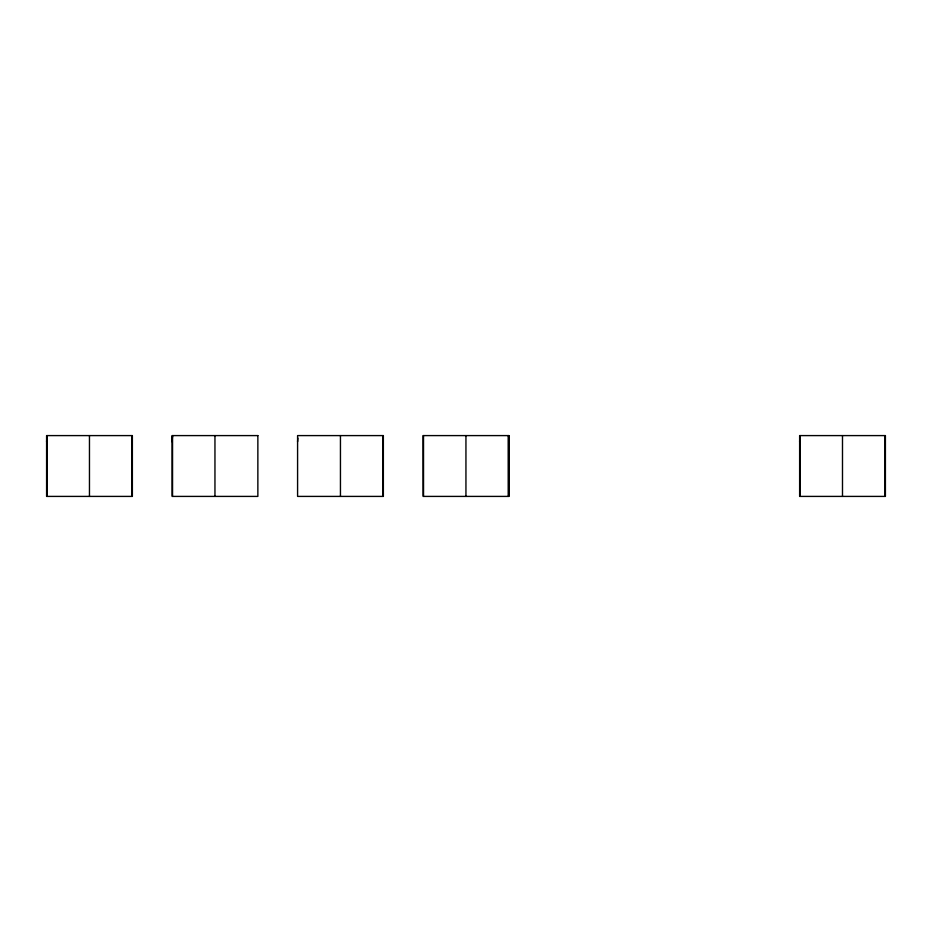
<?xml version="1.0" encoding="UTF-8"?>
<svg xmlns="http://www.w3.org/2000/svg" width="932" height="932" viewBox="0 0 932 932"><rect width="100%" height="100%" fill="white"/><g stroke="black" fill="none" stroke-linecap="round" stroke-linejoin="round"><path stroke-width="1.4" d="M46.6 441.733L47.054 435.594L47.054 495.766M172.094 441.733L172.548 435.594L172.548 495.766M297.588 441.733L297.856 438.052M423.512 435.594L423.536 495.766M799.633 441.733L800.087 435.594L800.087 495.766M508.849 435.594L423.023 435.594L423.081 496.407L508.849 496.407L508.849 435.594L508.825 496.407M885.016 435.594L885.016 495.766M842.493 435.594L842.493 496.407M508.464 435.594L508.464 495.766M508.418 435.594L508.441 495.766M465.942 435.594L465.942 496.407M382.97 435.594L382.97 495.766M340.448 435.594L340.448 496.407M214.954 435.594L214.954 496.407M131.983 435.594L131.983 495.766M89.46 435.594L89.46 496.407M132.367 435.594L46.6 435.594L46.6 496.407L132.367 496.407L132.367 435.594M257.861 435.594L172.094 435.594L172.094 496.407L257.861 496.407L257.861 435.594M383.355 435.594L297.588 435.594L297.588 496.407L383.355 496.407L383.355 435.594M885.4 435.594L799.633 435.594L799.633 496.407L885.4 496.407L885.4 435.594"/></g></svg>
